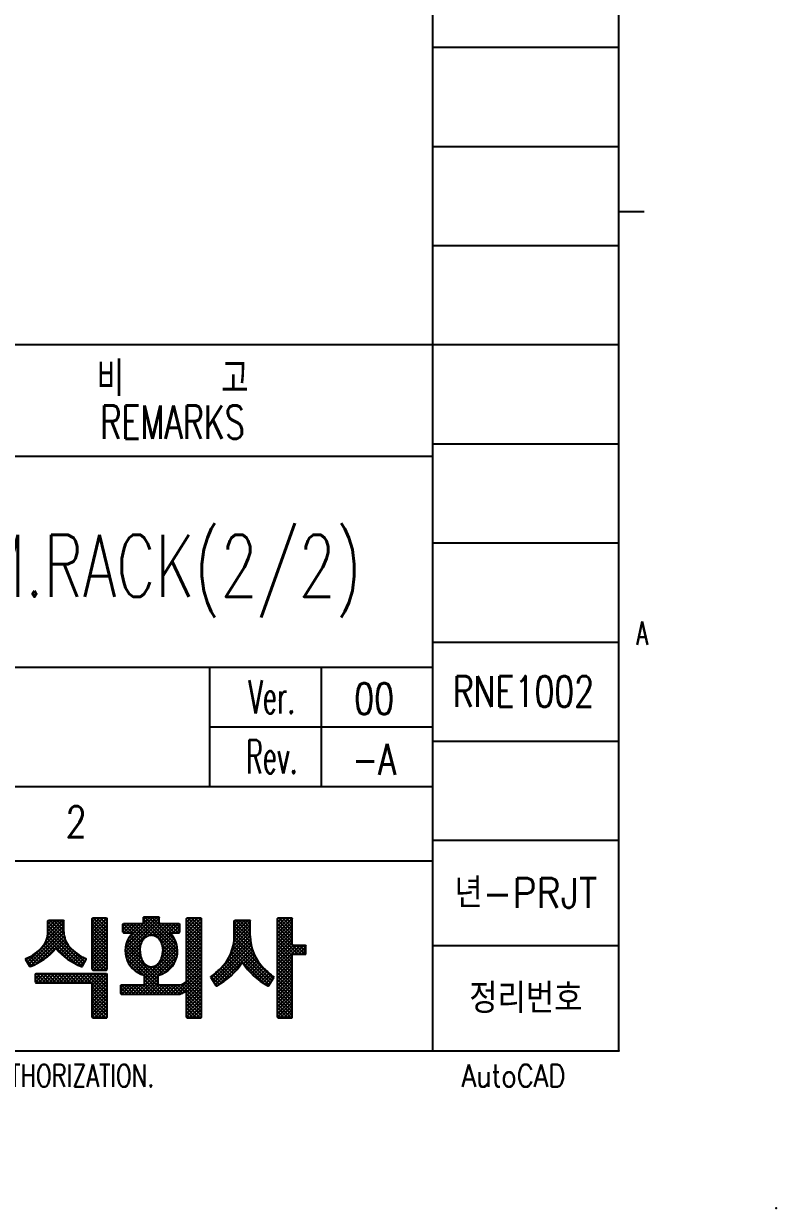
# Model space of a CAD drawing. Extents: x 260 to 819, y -886 to -454.
# Drawn here: x 758.4 to 819.2, y -885.6 to -790 of the extents above; entities that cross this region are included whole.
import ezdxf
from ezdxf.enums import TextEntityAlignment as Align

# ---------------------------------------------------------------- set-up
doc = ezdxf.new("R2010")
doc.units = 0
doc.header["$LTSCALE"] = 150
doc.header["$MEASUREMENT"] = 0
doc.linetypes.add('DASHED', pattern=[0.75, 0.5, -0.25])
doc.layers.get('0').update_dxf_attribs({"color": 6, "linetype": 'CONTINUOUS'})
doc.layers.add('5', color=4, linetype='CONTINUOUS')
doc.styles.get("Standard").update_dxf_attribs({"font": 'romans.shx', "width": 0.8, "bigfont": 'whgtxt.shx'})

# ---------------------------------------------------------------- blocks, each defined once
blk = doc.blocks.new('*H25')
at = {"color": 2, "linetype": 'Continuous'}
for p, q in [((-26.35, 9.379), (-27.542, 10.571)), ((-26.35, 9.662), (-27.421, 10.733)), ((-26.35, 9.945), (-27.138, 10.733)), ((-26.35, 10.228), (-26.855, 10.733)), ((-26.35, 10.511), (-26.572, 10.733)), ((-26.35, 9.097), (-27.542, 10.288)), ((-26.35, 8.814), (-27.542, 10.005)), ((-25.619, 7.8), (-27.542, 9.722)), ((-25.902, 7.8), (-27.542, 9.44)), ((-26.185, 7.8), (-27.542, 9.157)), ((-26.35, 7.682), (-27.542, 8.874)), ((-26.35, 7.399), (-27.542, 8.591)), ((-26.35, 7.117), (-27.542, 8.308)), ((-26.35, 6.834), (-27.542, 8.025)), ((-26.35, 6.551), (-27.542, 7.743)), ((-25.336, 7.8), (-26.069, 8.533)), ((-25.25, 7.997), (-25.786, 8.533)), ((-25.25, 8.279), (-25.504, 8.533)), ((-26.35, 6.268), (-27.542, 7.46)), ((-26.35, 5.985), (-27.542, 7.177)), ((-26.35, 5.702), (-27.542, 6.894)), ((-26.35, 5.42), (-27.542, 6.611)), ((-26.35, 5.137), (-27.542, 6.328)), ((-26.35, 4.854), (-27.542, 6.046)), ((-26.35, 4.571), (-27.542, 5.763)), ((-26.35, 4.288), (-27.542, 5.48)), ((-26.35, 4.005), (-27.542, 5.197)), ((-26.35, 3.723), (-27.542, 4.914)), ((-26.35, 3.44), (-27.542, 4.631)), ((-26.35, 3.157), (-27.542, 4.348)), ((-26.35, 2.874), (-27.542, 4.066)), ((-26.425, 2.667), (-27.542, 3.783)), ((-26.708, 2.667), (-27.542, 3.5)), ((-26.991, 2.667), (-27.542, 3.217)), ((-27.274, 2.667), (-27.542, 2.934))]:
    blk.add_line(p, q, dxfattribs=at)
blk = doc.blocks.new('*H26')
at = {"color": 2, "linetype": 'Continuous'}
for p, q in [((-27.451, 10.733), (-27.542, 10.642)), ((-27.168, 10.733), (-27.542, 10.359)), ((-26.885, 10.733), (-27.542, 10.077)), ((-26.602, 10.733), (-27.542, 9.794)), ((-26.357, 10.695), (-27.542, 9.511)), ((-26.35, 10.42), (-27.542, 9.228)), ((-26.35, 10.137), (-27.542, 8.945)), ((-26.35, 9.854), (-27.542, 8.662)), ((-26.35, 9.571), (-27.542, 8.379)), ((-26.35, 9.288), (-27.542, 8.097)), ((-26.35, 9.005), (-27.542, 7.814)), ((-26.35, 8.723), (-27.542, 7.531)), ((-26.257, 8.533), (-27.542, 7.248)), ((-25.974, 8.533), (-27.542, 6.965)), ((-25.691, 8.533), (-27.542, 6.682)), ((-25.408, 8.533), (-26.141, 7.8)), ((-25.25, 8.408), (-25.859, 7.8)), ((-25.25, 8.125), (-25.576, 7.8)), ((-25.259, 7.834), (-25.284, 7.808)), ((-26.35, 7.591), (-27.542, 6.4)), ((-26.35, 7.308), (-27.542, 6.117)), ((-26.35, 7.025), (-27.542, 5.834)), ((-26.35, 6.743), (-27.542, 5.551)), ((-26.35, 6.46), (-27.542, 5.268)), ((-26.35, 6.177), (-27.542, 4.985)), ((-26.35, 5.894), (-27.542, 4.703)), ((-26.35, 5.611), (-27.542, 4.42)), ((-26.35, 5.328), (-27.542, 4.137)), ((-26.35, 5.046), (-27.542, 3.854)), ((-26.35, 4.763), (-27.542, 3.571)), ((-26.35, 4.48), (-27.542, 3.288)), ((-26.35, 4.197), (-27.542, 3.005)), ((-26.35, 3.914), (-27.542, 2.723)), ((-26.35, 3.631), (-27.315, 2.667)), ((-26.35, 3.349), (-27.032, 2.667)), ((-26.35, 3.066), (-26.749, 2.667)), ((-26.35, 2.783), (-26.466, 2.667))]:
    blk.add_line(p, q, dxfattribs=at)
blk = doc.blocks.new('*H27')
at = {"color": 2, "linetype": 'Continuous'}
for p, q in [((-35.618, 7.899), (-38.358, 10.639)), ((-35.633, 8.197), (-38.26, 10.825)), ((-35.655, 8.502), (-37.978, 10.825)), ((-35.821, 8.951), (-37.695, 10.825)), ((-37.074, 10.487), (-37.412, 10.825)), ((-37.075, 10.77), (-37.129, 10.824)), ((-33.683, 9.358), (-34.875, 10.55)), ((-33.683, 9.641), (-34.775, 10.733)), ((-33.683, 9.924), (-34.492, 10.733)), ((-33.683, 10.207), (-34.209, 10.733)), ((-33.683, 10.49), (-33.926, 10.733)), ((-39.523, 9.541), (-40.008, 10.026)), ((-39.806, 9.541), (-40.008, 9.744)), ((-39.24, 9.541), (-39.967, 10.269)), ((-38.377, 8.962), (-39.69, 10.275)), ((-38.25, 9.117), (-39.407, 10.275)), ((-38.093, 9.243), (-39.125, 10.275)), ((-37.898, 9.331), (-38.842, 10.275)), ((-37.636, 9.352), (-38.559, 10.275)), ((-35.669, 7.668), (-38.358, 10.356)), ((-36.129, 9.541), (-36.862, 10.275)), ((-35.846, 9.541), (-36.579, 10.275)), ((-35.563, 9.541), (-36.296, 10.275)), ((-35.425, 9.686), (-36.013, 10.275)), ((-35.425, 9.969), (-35.731, 10.275)), ((-33.683, 9.076), (-34.875, 10.267)), ((-33.683, 8.793), (-34.875, 9.984)), ((-33.683, 8.51), (-34.875, 9.702)), ((-38.48, 7.367), (-39.733, 8.621)), ((-38.607, 7.778), (-39.657, 8.827)), ((-38.632, 8.085), (-39.58, 9.033)), ((-38.611, 8.347), (-39.462, 9.198)), ((-38.559, 8.577), (-39.339, 9.357)), ((-38.48, 8.782), (-39.215, 9.517)), ((-33.683, 8.227), (-34.875, 9.419)), ((-33.683, 7.944), (-34.875, 9.136)), ((-33.683, 7.661), (-34.875, 8.853)), ((-36.553, 4.592), (-39.81, 7.849)), ((-37.166, 5.488), (-39.803, 8.124)), ((-37.166, 5.771), (-39.789, 8.394)), ((-35.728, 7.443), (-36.882, 8.597)), ((-36.017, 6.884), (-36.84, 7.707)), ((-35.799, 7.232), (-36.808, 8.24)), ((-35.908, 7.058), (-36.804, 7.954)), ((-33.683, 7.379), (-34.875, 8.57)), ((-33.683, 7.096), (-34.875, 8.287)), ((-33.683, 6.813), (-34.875, 8.005)), ((-33.683, 6.53), (-34.875, 7.722)), ((-38.405, 6.161), (-39.711, 7.467)), ((-38.977, 6.45), (-39.424, 6.897)), ((-37.166, 6.053), (-37.945, 6.833)), ((-37.002, 6.172), (-37.627, 6.798)), ((-36.803, 6.256), (-37.413, 6.866)), ((-36.605, 6.341), (-37.242, 6.978)), ((-36.442, 6.461), (-37.103, 7.122)), ((-36.29, 6.591), (-36.991, 7.292)), ((-36.137, 6.722), (-36.902, 7.487)), ((-33.683, 6.247), (-34.875, 7.439)), ((-33.683, 5.964), (-34.875, 7.156)), ((-33.683, 5.682), (-34.875, 6.873)), ((-36.836, 4.592), (-38.266, 6.022)), ((-37.118, 4.592), (-38.266, 5.739)), ((-33.683, 5.399), (-34.875, 6.59)), ((-33.683, 5.116), (-34.875, 6.307)), ((-33.683, 4.833), (-34.875, 6.025)), ((-33.683, 4.55), (-34.875, 5.742)), ((-39.664, 4.592), (-40.191, 5.119)), ((-39.947, 4.592), (-40.191, 4.836)), ((-39.381, 4.592), (-40.115, 5.325)), ((-39.098, 4.592), (-39.832, 5.325)), ((-38.816, 4.592), (-39.549, 5.325)), ((-38.533, 4.592), (-39.266, 5.325)), ((-38.25, 4.592), (-38.983, 5.325)), ((-37.967, 4.592), (-38.7, 5.325)), ((-37.684, 4.592), (-38.417, 5.325)), ((-37.401, 4.592), (-38.266, 5.456)), ((-36.27, 4.592), (-37.003, 5.325)), ((-35.987, 4.592), (-36.72, 5.325)), ((-35.704, 4.592), (-36.438, 5.325)), ((-35.422, 4.592), (-36.155, 5.325)), ((-35.211, 4.664), (-35.872, 5.325)), ((-35.025, 4.761), (-35.589, 5.325)), ((-33.683, 3.702), (-35.335, 5.353)), ((-33.683, 3.984), (-35.133, 5.435)), ((-33.683, 4.267), (-34.957, 5.541)), ((-33.683, 3.419), (-34.875, 4.61)), ((-33.683, 3.136), (-34.875, 4.328)), ((-33.683, 2.853), (-34.875, 4.045)), ((-33.779, 2.667), (-34.875, 3.762)), ((-34.062, 2.667), (-34.875, 3.479)), ((-34.345, 2.667), (-34.875, 3.196)), ((-34.628, 2.667), (-34.875, 2.913))]:
    blk.add_line(p, q, dxfattribs=at)
blk = doc.blocks.new('*H28')
at = {"color": 2, "linetype": 'Continuous'}
for p, q in [((-37.074, 10.726), (-39.81, 7.991)), ((-37.259, 10.825), (-39.795, 8.289)), ((-37.541, 10.825), (-39.726, 8.64)), ((-37.824, 10.825), (-39.502, 9.147)), ((-38.107, 10.825), (-38.358, 10.574)), ((-34.805, 10.733), (-34.875, 10.663)), ((-34.522, 10.733), (-34.875, 10.38)), ((-34.239, 10.733), (-34.875, 10.097)), ((-33.956, 10.733), (-34.875, 9.815)), ((-33.696, 10.71), (-34.875, 9.532)), ((-39.788, 10.275), (-40.008, 10.055)), ((-39.506, 10.275), (-40.008, 9.773)), ((-39.223, 10.275), (-39.955, 9.542)), ((-37.074, 10.443), (-39.781, 7.737)), ((-38.94, 10.275), (-39.673, 9.541)), ((-38.657, 10.275), (-39.39, 9.541)), ((-36.96, 10.275), (-37.906, 9.329)), ((-36.677, 10.275), (-37.605, 9.347)), ((-36.394, 10.275), (-37.394, 9.275)), ((-36.112, 10.275), (-37.227, 9.159)), ((-35.829, 10.275), (-37.091, 9.012)), ((-35.546, 10.275), (-36.982, 8.838)), ((-35.425, 10.113), (-35.996, 9.541)), ((-35.425, 9.83), (-35.713, 9.541)), ((-33.683, 10.44), (-34.875, 9.249)), ((-33.683, 10.158), (-34.875, 8.966)), ((-33.683, 9.875), (-34.875, 8.683)), ((-33.683, 9.592), (-34.875, 8.4)), ((-38.505, 8.73), (-39.723, 7.512)), ((-36.131, 9.406), (-36.896, 8.642)), ((-35.722, 8.684), (-36.893, 7.513)), ((-36.008, 9.247), (-36.834, 8.421)), ((-35.799, 8.89), (-36.81, 7.879)), ((-35.884, 9.088), (-36.803, 8.169)), ((-33.683, 9.309), (-34.875, 8.118)), ((-33.683, 9.026), (-34.875, 7.835)), ((-33.683, 8.743), (-34.875, 7.552)), ((-38.612, 8.34), (-39.664, 7.288)), ((-38.632, 8.037), (-39.558, 7.111)), ((-38.608, 7.779), (-39.449, 6.937)), ((-35.62, 7.938), (-38.966, 4.592)), ((-35.647, 8.476), (-38.266, 5.857)), ((-35.634, 8.207), (-38.266, 5.575)), ((-33.683, 8.461), (-34.875, 7.269)), ((-33.683, 8.178), (-34.875, 6.986)), ((-33.683, 7.895), (-34.875, 6.703)), ((-38.553, 7.551), (-39.34, 6.763)), ((-38.471, 7.349), (-39.189, 6.631)), ((-38.366, 7.172), (-39.037, 6.501)), ((-38.236, 7.019), (-38.884, 6.371)), ((-38.076, 6.896), (-38.69, 6.282)), ((-35.691, 7.584), (-38.683, 4.592)), ((-37.876, 6.813), (-38.491, 6.198)), ((-37.604, 6.802), (-38.295, 6.111)), ((-35.864, 7.128), (-36.686, 6.306)), ((-33.683, 6.764), (-35.855, 4.592)), ((-33.683, 7.612), (-34.875, 6.42)), ((-33.683, 7.329), (-34.875, 6.138)), ((-33.683, 7.046), (-34.875, 5.855)), ((-37.166, 5.826), (-38.401, 4.592)), ((-33.683, 6.481), (-35.572, 4.592)), ((-33.683, 6.198), (-35.222, 4.659)), ((-33.683, 5.915), (-34.875, 4.723)), ((-39.93, 5.325), (-40.191, 5.064)), ((-39.647, 5.325), (-40.191, 4.781)), ((-39.364, 5.325), (-40.098, 4.592)), ((-39.081, 5.325), (-39.815, 4.592)), ((-38.799, 5.325), (-39.532, 4.592)), ((-38.516, 5.325), (-39.249, 4.592)), ((-37.166, 5.543), (-38.118, 4.592)), ((-37.102, 5.325), (-37.835, 4.592)), ((-36.819, 5.325), (-37.552, 4.592)), ((-36.536, 5.325), (-37.269, 4.592)), ((-36.253, 5.325), (-36.986, 4.592)), ((-35.97, 5.325), (-36.703, 4.592)), ((-35.687, 5.325), (-36.421, 4.592)), ((-35.395, 5.334), (-36.138, 4.592)), ((-33.683, 5.632), (-34.875, 4.441)), ((-33.683, 5.349), (-34.875, 4.158)), ((-33.683, 5.066), (-34.875, 3.875)), ((-33.683, 4.784), (-34.875, 3.592)), ((-33.683, 4.501), (-34.875, 3.309)), ((-33.683, 4.218), (-34.875, 3.026)), ((-33.683, 3.935), (-34.875, 2.743)), ((-33.683, 3.652), (-34.669, 2.667)), ((-33.683, 3.369), (-34.386, 2.667)), ((-33.683, 3.087), (-34.103, 2.667)), ((-33.683, 2.804), (-33.82, 2.667))]:
    blk.add_line(p, q, dxfattribs=at)
blk = doc.blocks.new('*H31')
at = {"color": 2, "linetype": 'Continuous'}
for p, q in [((-46.52, 5.508), (-47.066, 6.054)), ((-46.803, 5.508), (-47.066, 5.771)), ((-46.238, 5.508), (-46.971, 6.242)), ((-45.955, 5.508), (-46.688, 6.242)), ((-45.672, 5.508), (-46.405, 6.242)), ((-45.389, 5.508), (-46.122, 6.242)), ((-45.106, 5.508), (-45.839, 6.242)), ((-44.823, 5.508), (-45.557, 6.242)), ((-44.541, 5.508), (-45.274, 6.242)), ((-44.258, 5.508), (-44.991, 6.242)), ((-43.975, 5.508), (-44.708, 6.242)), ((-43.692, 5.508), (-44.425, 6.242)), ((-43.409, 5.508), (-44.142, 6.242)), ((-43.126, 5.508), (-43.86, 6.242)), ((-42.843, 5.508), (-43.577, 6.242)), ((-42.561, 5.508), (-43.294, 6.242)), ((-41.291, 4.521), (-43.011, 6.242)), ((-41.291, 4.804), (-42.728, 6.242)), ((-41.291, 5.087), (-42.445, 6.242)), ((-41.291, 5.37), (-42.163, 6.242)), ((-41.291, 5.653), (-41.88, 6.242)), ((-41.291, 5.936), (-41.597, 6.242)), ((-41.291, 4.239), (-42.483, 5.43)), ((-41.291, 3.956), (-42.483, 5.147)), ((-41.291, 3.673), (-42.483, 4.865)), ((-41.291, 3.39), (-42.483, 4.582)), ((-41.291, 3.107), (-42.483, 4.299)), ((-41.291, 2.824), (-42.483, 4.016)), ((-41.416, 2.667), (-42.483, 3.733)), ((-41.699, 2.667), (-42.483, 3.45)), ((-41.982, 2.667), (-42.483, 3.167)), ((-42.265, 2.667), (-42.483, 2.885))]:
    blk.add_line(p, q, dxfattribs=at)
blk = doc.blocks.new('*H32')
at = {"color": 2, "linetype": 'Continuous'}
for p, q in [((-46.933, 6.242), (-47.066, 6.109)), ((-46.65, 6.242), (-47.066, 5.826)), ((-46.367, 6.242), (-47.06, 5.549)), ((-46.084, 6.242), (-46.818, 5.508)), ((-45.802, 6.242), (-46.535, 5.508)), ((-45.519, 6.242), (-46.252, 5.508)), ((-45.236, 6.242), (-45.969, 5.508)), ((-44.953, 6.242), (-45.686, 5.508)), ((-44.67, 6.242), (-45.403, 5.508)), ((-44.387, 6.242), (-45.121, 5.508)), ((-44.104, 6.242), (-44.838, 5.508)), ((-43.822, 6.242), (-44.555, 5.508)), ((-43.539, 6.242), (-44.272, 5.508)), ((-43.256, 6.242), (-43.989, 5.508)), ((-42.973, 6.242), (-43.706, 5.508)), ((-42.69, 6.242), (-43.424, 5.508)), ((-42.407, 6.242), (-43.141, 5.508)), ((-42.125, 6.242), (-42.858, 5.508)), ((-41.842, 6.242), (-42.575, 5.508)), ((-41.559, 6.242), (-42.483, 5.318)), ((-41.303, 6.215), (-42.483, 5.035)), ((-41.291, 5.944), (-42.483, 4.752)), ((-41.291, 5.661), (-42.483, 4.469)), ((-41.291, 5.378), (-42.483, 4.186)), ((-41.291, 5.095), (-42.483, 3.904)), ((-41.291, 4.812), (-42.483, 3.621)), ((-41.291, 4.53), (-42.483, 3.338)), ((-41.291, 4.247), (-42.483, 3.055)), ((-41.291, 3.964), (-42.483, 2.772)), ((-41.291, 3.681), (-42.305, 2.667)), ((-41.291, 3.398), (-42.022, 2.667)), ((-41.291, 3.115), (-41.74, 2.667)), ((-41.291, 2.832), (-41.457, 2.667))]:
    blk.add_line(p, q, dxfattribs=at)
blk = doc.blocks.new('*H37')
at = {"color": 2, "linetype": 'Continuous'}
for p, q in [((-29.741, 9.377), (-30.914, 10.55)), ((-29.741, 9.66), (-30.631, 10.55)), ((-29.741, 9.942), (-30.349, 10.55)), ((-29.741, 10.225), (-30.066, 10.55)), ((-29.751, 10.518), (-29.773, 10.54)), ((-29.725, 9.077), (-31.025, 10.377)), ((-29.7, 8.77), (-31.025, 10.094)), ((-29.623, 8.409), (-31.025, 9.812)), ((-28.007, 5.662), (-31.07, 8.725)), ((-27.898, 5.836), (-31.049, 8.987)), ((-29.247, 7.468), (-31.028, 9.249)), ((-29.5, 8.003), (-31.025, 9.529)), ((-30.608, 6.849), (-31.414, 7.655)), ((-30.489, 7.013), (-31.33, 7.854)), ((-28.654, 5.46), (-31.246, 8.053)), ((-28.224, 5.314), (-31.178, 8.268)), ((-28.116, 5.488), (-31.123, 8.495)), ((-31.268, 6.095), (-31.994, 6.821)), ((-31.13, 6.24), (-31.862, 6.972)), ((-30.992, 6.385), (-31.733, 7.126)), ((-30.854, 6.529), (-31.624, 7.3)), ((-30.727, 6.686), (-31.516, 7.474)), ((-32.248, 5.378), (-32.885, 6.015)), ((-32.072, 5.485), (-32.727, 6.14)), ((-31.897, 5.592), (-32.571, 6.267)), ((-31.734, 5.713), (-32.419, 6.398)), ((-31.578, 5.839), (-32.271, 6.533)), ((-31.421, 5.965), (-32.126, 6.67)), ((-32.423, 5.271), (-32.667, 5.514))]:
    blk.add_line(p, q, dxfattribs=at)
blk = doc.blocks.new('*H38')
at = {"color": 2, "linetype": 'Continuous'}
for p, q in [((-30.745, 10.55), (-31.025, 10.27)), ((-30.463, 10.55), (-31.025, 9.987)), ((-30.18, 10.55), (-31.025, 9.705)), ((-29.897, 10.55), (-31.025, 9.422)), ((-29.741, 9.574), (-31.234, 8.081)), ((-29.741, 9.857), (-31.129, 8.469)), ((-29.741, 10.139), (-31.062, 8.819)), ((-29.741, 10.422), (-31.038, 9.126)), ((-29.721, 9.029), (-32.886, 5.864)), ((-29.7, 8.767), (-32.777, 5.69)), ((-29.741, 9.291), (-31.444, 7.588)), ((-29.652, 8.531), (-32.668, 5.516)), ((-29.597, 8.304), (-32.559, 5.342)), ((-29.534, 8.084), (-32.228, 5.39)), ((-29.45, 7.885), (-30.296, 7.039)), ((-29.366, 7.686), (-30.177, 6.875)), ((-29.268, 7.502), (-30.058, 6.712)), ((-29.159, 7.327), (-29.934, 6.552)), ((-29.051, 7.153), (-29.796, 6.408)), ((-28.925, 6.996), (-29.658, 6.263)), ((-28.793, 6.845), (-29.52, 6.118)), ((-28.662, 6.694), (-29.37, 5.985)), ((-28.518, 6.554), (-29.213, 5.859)), ((-28.371, 6.418), (-29.057, 5.733)), ((-28.219, 6.288), (-28.897, 5.609)), ((-28.064, 6.16), (-28.722, 5.502)), ((-27.906, 6.035), (-28.546, 5.395)), ((-28.025, 5.634), (-28.371, 5.288))]:
    blk.add_line(p, q, dxfattribs=at)
blk = doc.blocks.new('*H45')
at = {"color": 2, "linetype": 'Continuous'}
for p, q in [((-41.291, 9.33), (-42.483, 10.521)), ((-41.291, 9.613), (-42.411, 10.733)), ((-41.291, 9.895), (-42.129, 10.733)), ((-41.291, 10.178), (-41.846, 10.733)), ((-41.291, 10.461), (-41.563, 10.733)), ((-41.291, 9.047), (-42.483, 10.239)), ((-41.291, 8.764), (-42.483, 9.956)), ((-41.291, 8.481), (-42.483, 9.673)), ((-41.291, 8.198), (-42.483, 9.39)), ((-41.291, 7.916), (-42.483, 9.107)), ((-41.291, 7.633), (-42.483, 8.824)), ((-41.291, 7.35), (-42.483, 8.541)), ((-41.291, 7.067), (-42.483, 8.259)), ((-41.291, 6.784), (-42.483, 7.976)), ((-41.318, 6.528), (-42.483, 7.693)), ((-41.589, 6.517), (-42.483, 7.41)), ((-41.872, 6.517), (-42.483, 7.127)), ((-42.155, 6.517), (-42.483, 6.844)), ((-42.445, 6.524), (-42.476, 6.555))]:
    blk.add_line(p, q, dxfattribs=at)
blk = doc.blocks.new('*H46')
at = {"color": 2, "linetype": 'Continuous'}
for p, q in [((-42.159, 10.733), (-42.483, 10.409)), ((-41.876, 10.733), (-42.483, 10.126)), ((-41.593, 10.733), (-42.483, 9.843)), ((-41.321, 10.722), (-42.483, 9.56)), ((-42.451, 10.723), (-42.473, 10.702)), ((-41.291, 10.469), (-42.483, 9.278)), ((-41.291, 10.186), (-42.483, 8.995)), ((-41.291, 9.904), (-42.483, 8.712)), ((-41.291, 9.621), (-42.483, 8.429)), ((-41.291, 9.338), (-42.483, 8.146)), ((-41.291, 9.055), (-42.483, 7.863)), ((-41.291, 8.772), (-42.483, 7.581)), ((-41.291, 8.489), (-42.483, 7.298)), ((-41.291, 8.206), (-42.483, 7.015)), ((-41.291, 7.924), (-42.483, 6.732)), ((-41.291, 7.641), (-42.415, 6.517)), ((-41.291, 7.358), (-42.132, 6.517)), ((-41.291, 7.075), (-41.85, 6.517)), ((-41.291, 6.792), (-41.567, 6.517))]:
    blk.add_line(p, q, dxfattribs=at)
blk = doc.blocks.new('*H47')
at = {"color": 2, "linetype": 'Continuous'}
for p, q in [((-44.748, 9.393), (-45.905, 10.55)), ((-44.774, 9.702), (-45.622, 10.55)), ((-44.774, 9.985), (-45.339, 10.55)), ((-44.774, 10.267), (-45.056, 10.55)), ((-43.303, 6.817), (-46.062, 9.575)), ((-44.666, 9.028), (-46.057, 10.419)), ((-43.091, 7.17), (-46.057, 10.136)), ((-43.194, 6.99), (-46.057, 9.854)), ((-45.645, 8.027), (-46.312, 8.694)), ((-45.504, 8.169), (-46.219, 8.884)), ((-44.456, 7.404), (-46.142, 9.09)), ((-43.776, 7.007), (-46.092, 9.323)), ((-46.763, 7.165), (-47.32, 7.722)), ((-46.588, 7.273), (-47.155, 7.84)), ((-46.413, 7.381), (-46.99, 7.958)), ((-46.25, 7.501), (-46.835, 8.086)), ((-46.093, 7.626), (-46.692, 8.226)), ((-45.935, 7.751), (-46.55, 8.366)), ((-45.786, 7.885), (-46.427, 8.526)), ((-47.327, 6.88), (-47.863, 7.417)), ((-47.134, 6.97), (-47.692, 7.528)), ((-46.941, 7.06), (-47.504, 7.623)), ((-42.988, 7.35), (-43.193, 7.555))]:
    blk.add_line(p, q, dxfattribs=at)
blk = doc.blocks.new('*H48')
at = {"color": 2, "linetype": 'Continuous'}
for p, q in [((-44.888, 10.55), (-46.089, 9.348)), ((-45.736, 10.55), (-46.057, 10.228)), ((-45.453, 10.55), (-46.057, 9.945)), ((-45.17, 10.55), (-46.057, 9.663)), ((-46.031, 10.538), (-46.046, 10.523)), ((-44.774, 10.097), (-47.726, 7.145)), ((-44.774, 9.814), (-47.623, 6.965)), ((-44.774, 10.38), (-46.189, 8.965)), ((-44.766, 9.54), (-47.497, 6.809)), ((-44.735, 9.288), (-46.982, 7.041)), ((-44.679, 9.061), (-46.197, 7.543)), ((-44.601, 8.856), (-45.308, 8.149)), ((-44.503, 8.671), (-45.167, 8.008)), ((-44.388, 8.503), (-45.026, 7.866)), ((-44.262, 8.346), (-44.875, 7.734)), ((-44.119, 8.207), (-44.717, 7.609)), ((-43.976, 8.067), (-44.559, 7.484)), ((-43.819, 7.941), (-44.394, 7.366)), ((-43.654, 7.823), (-44.22, 7.258)), ((-43.489, 7.705), (-44.045, 7.15)), ((-47.56, 7.595), (-47.829, 7.325)), ((-43.302, 7.61), (-43.864, 7.048)), ((-43.114, 7.515), (-43.671, 6.958)), ((-42.978, 7.368), (-43.478, 6.868))]:
    blk.add_line(p, q, dxfattribs=at)
blk = doc.blocks.new('ansi-c')
at = {"color": 5, "linetype": 'Continuous'}
for p, q in [((462.001, 358.063), (462.001, 764.463)), ((477.001, 358.063), (477.001, 764.463)), ((462.001, 439.063), (477.001, 439.063)), ((462.001, 423.063), (477.001, 423.063)), ((283.501, 415.063), (462.001, 415.063)), ((462.001, 407.063), (477.001, 407.063)), ((283.501, 406.063), (462.001, 406.063)), ((462.001, 391.063), (477.001, 391.063)), ((462.001, 375.063), (477.001, 375.063)), ((-56.399, 358.063), (477.001, 358.063))]:
    blk.add_line(p, q, dxfattribs=at)
at = {"color": 210, "linetype": 'Continuous'}
for p, q in [((462.001, 431.063), (477.001, 431.063)), ((477.001, 425.797), (479.053, 425.797)), ((462.001, 415.063), (477.001, 415.063)), ((462.001, 399.063), (477.001, 399.063)), ((346.501, 389.047), (462.001, 389.047)), ((444.001, 379.397), (444.001, 389.047)), ((453.001, 379.397), (453.001, 389.047)), ((444.001, 384.222), (462.001, 384.222)), ((462.001, 383.063), (477.001, 383.063)), ((346.501, 379.397), (462.001, 379.397)), ((442.001, 379.397), (447.001, 379.397)), ((321.501, 373.397), (462.001, 373.397)), ((462.001, 366.563), (477.001, 366.563))]:
    blk.add_line(p, q, dxfattribs=at)
at = {"color": 7, "linetype": 'Continuous'}
for p, q in [((430.944, 368.558), (430.96, 368.597)), ((430.944, 367.674), (430.944, 368.558)), ((430.96, 368.597), (430.999, 368.613)), ((430.999, 368.613), (431.585, 368.613)), ((431.585, 368.613), (432.172, 368.613)), ((432.172, 368.613), (432.211, 368.597)), ((432.211, 368.597), (432.227, 368.558)), ((432.227, 367.674), (432.227, 368.558)), ((434.518, 368.741), (434.535, 368.78)), ((434.518, 364.635), (434.518, 368.741)), ((434.535, 368.78), (434.573, 368.796)), ((434.573, 368.796), (435.655, 368.796)), ((435.655, 368.796), (435.694, 368.78)), ((435.694, 368.78), (435.71, 368.741)), ((435.71, 364.635), (435.71, 368.741)), ((436.993, 368.283), (437.009, 368.322)), ((436.993, 367.66), (436.993, 368.283)), ((437.009, 368.322), (437.048, 368.338)), ((437.048, 368.338), (438.588, 368.338)), ((438.588, 368.338), (438.627, 368.354)), ((438.627, 368.354), (438.643, 368.393)), ((438.643, 368.833), (438.659, 368.872)), ((438.643, 368.393), (438.643, 368.833)), ((438.659, 368.872), (438.698, 368.888)), ((438.698, 368.888), (439.872, 368.888)), ((439.872, 368.888), (439.91, 368.872)), ((439.91, 368.872), (439.927, 368.833)), ((439.927, 368.393), (439.927, 368.833)), ((439.927, 368.393), (439.943, 368.354)), ((439.943, 368.354), (439.982, 368.338)), ((439.982, 368.338), (441.521, 368.338)), ((441.521, 368.338), (441.56, 368.322)), ((441.56, 368.322), (441.576, 368.283)), ((441.576, 367.66), (441.576, 368.283)), ((442.126, 368.741), (442.143, 368.78)), ((442.126, 363.689), (442.126, 368.741)), ((442.143, 368.78), (442.181, 368.796)), ((442.181, 368.796), (443.263, 368.796)), ((443.263, 368.796), (443.302, 368.78)), ((443.302, 368.78), (443.318, 368.741)), ((443.318, 360.785), (443.318, 368.741)), ((445.976, 368.558), (445.992, 368.597)), ((445.976, 367.352), (445.976, 368.558)), ((445.992, 368.597), (446.031, 368.613)), ((446.031, 368.613), (447.205, 368.613)), ((447.205, 368.613), (447.243, 368.597)), ((447.243, 368.597), (447.26, 368.558)), ((447.26, 367.352), (447.26, 368.558)), ((449.459, 368.741), (449.476, 368.78)), ((449.459, 360.785), (449.459, 368.741)), ((449.476, 368.78), (449.514, 368.796)), ((449.514, 368.796), (450.596, 368.796)), ((450.596, 368.796), (450.635, 368.78)), ((450.635, 368.78), (450.651, 368.741)), ((450.651, 366.651), (450.651, 368.741)), ((436.993, 367.66), (437.009, 367.621)), ((437.009, 367.621), (437.048, 367.605)), ((437.048, 367.605), (437.805, 367.605)), ((438.669, 367.089), (438.703, 367.13)), ((438.703, 367.13), (438.739, 367.169)), ((438.739, 367.169), (438.776, 367.205)), ((438.776, 367.205), (438.813, 367.239)), ((438.813, 367.239), (438.853, 367.27)), ((438.853, 367.27), (438.893, 367.298)), ((438.893, 367.298), (438.934, 367.324)), ((438.934, 367.324), (438.976, 367.346)), ((438.976, 367.346), (439.019, 367.366)), ((439.019, 367.366), (439.062, 367.383)), ((439.062, 367.383), (439.106, 367.397)), ((439.106, 367.397), (439.151, 367.408)), ((439.151, 367.408), (439.194, 367.415)), ((439.194, 367.415), (439.239, 367.42)), ((439.239, 367.42), (439.284, 367.421)), ((439.284, 367.421), (439.329, 367.42)), ((439.329, 367.42), (439.374, 367.415)), ((439.374, 367.415), (439.419, 367.408)), ((439.419, 367.408), (439.463, 367.397)), ((439.463, 367.397), (439.508, 367.383)), ((439.508, 367.383), (439.551, 367.366)), ((439.551, 367.366), (439.593, 367.346)), ((439.593, 367.346), (439.636, 367.324)), ((439.636, 367.324), (439.677, 367.298)), ((439.677, 367.298), (439.717, 367.27)), ((439.717, 367.27), (439.756, 367.239)), ((439.756, 367.239), (439.794, 367.205)), ((439.794, 367.205), (439.831, 367.169)), ((439.831, 367.169), (439.867, 367.13)), ((439.867, 367.13), (439.901, 367.089)), ((440.765, 367.605), (441.521, 367.605)), ((441.521, 367.605), (441.56, 367.621)), ((441.56, 367.621), (441.576, 367.66)), ((438.368, 366.138), (438.369, 366.201)), ((438.369, 366.201), (438.373, 366.264)), ((438.373, 366.264), (438.378, 366.326)), ((438.378, 366.326), (438.386, 366.388)), ((438.386, 366.388), (438.396, 366.45)), ((438.396, 366.45), (438.408, 366.511)), ((438.408, 366.511), (438.422, 366.57)), ((438.422, 366.57), (438.438, 366.629)), ((438.438, 366.629), (438.456, 366.687)), ((438.456, 366.687), (438.477, 366.743)), ((438.477, 366.743), (438.498, 366.798)), ((438.498, 366.798), (438.523, 366.851)), ((438.523, 366.851), (438.548, 366.903)), ((438.548, 366.903), (438.577, 366.952)), ((438.577, 366.952), (438.606, 367)), ((438.606, 367), (438.637, 367.046)), ((438.637, 367.046), (438.669, 367.089)), ((439.901, 367.089), (439.933, 367.046)), ((439.933, 367.046), (439.964, 367)), ((439.964, 367), (439.993, 366.952)), ((439.993, 366.952), (440.021, 366.903)), ((440.021, 366.903), (440.047, 366.851)), ((440.047, 366.851), (440.071, 366.798)), ((440.071, 366.798), (440.093, 366.743)), ((440.093, 366.743), (440.113, 366.687)), ((440.113, 366.687), (440.132, 366.629)), ((440.132, 366.629), (440.148, 366.57)), ((440.148, 366.57), (440.162, 366.511)), ((440.162, 366.511), (440.174, 366.45)), ((440.174, 366.45), (440.184, 366.388)), ((440.184, 366.388), (440.192, 366.326)), ((440.192, 366.326), (440.197, 366.264)), ((440.197, 366.264), (440.201, 366.201)), ((440.201, 366.201), (440.202, 366.138)), ((450.651, 366.651), (450.667, 366.613)), ((450.667, 366.613), (450.706, 366.596)), ((450.706, 366.596), (451.696, 366.596)), ((451.696, 366.596), (451.735, 366.58)), ((451.735, 366.58), (451.751, 366.541)), ((451.751, 365.918), (451.751, 366.541)), ((429.137, 365.487), (429.168, 365.52)), ((429.137, 365.487), (429.142, 365.442)), ((429.142, 365.442), (429.453, 364.896)), ((433.717, 364.896), (434.029, 365.442)), ((434.002, 365.52), (434.033, 365.487)), ((434.029, 365.442), (434.033, 365.487)), ((438.368, 366.138), (438.369, 366.075)), ((438.369, 366.075), (438.373, 366.012)), ((438.373, 366.012), (438.378, 365.95)), ((438.378, 365.95), (438.386, 365.888)), ((438.386, 365.888), (438.396, 365.826)), ((438.396, 365.826), (438.408, 365.766)), ((438.408, 365.766), (438.422, 365.706)), ((438.422, 365.706), (438.438, 365.647)), ((438.438, 365.647), (438.456, 365.589)), ((438.456, 365.589), (438.477, 365.533)), ((438.477, 365.533), (438.498, 365.478)), ((438.498, 365.478), (438.523, 365.425)), ((438.523, 365.425), (438.548, 365.374)), ((438.548, 365.374), (438.577, 365.324)), ((438.577, 365.324), (438.606, 365.276)), ((438.606, 365.276), (438.637, 365.231)), ((438.637, 365.231), (438.669, 365.187)), ((439.901, 365.187), (439.933, 365.231)), ((439.933, 365.231), (439.964, 365.276)), ((439.964, 365.276), (439.993, 365.324)), ((439.993, 365.324), (440.021, 365.374)), ((440.021, 365.374), (440.047, 365.425)), ((440.047, 365.425), (440.071, 365.478)), ((440.071, 365.478), (440.093, 365.533)), ((440.093, 365.533), (440.113, 365.589)), ((440.113, 365.589), (440.132, 365.647)), ((440.132, 365.647), (440.148, 365.706)), ((440.148, 365.706), (440.162, 365.766)), ((440.162, 365.766), (440.174, 365.826)), ((440.174, 365.826), (440.184, 365.888)), ((440.184, 365.888), (440.192, 365.95)), ((440.192, 365.95), (440.197, 366.012)), ((440.197, 366.012), (440.201, 366.075)), ((440.201, 366.075), (440.202, 366.138)), ((450.651, 365.808), (450.667, 365.847)), ((450.651, 360.785), (450.651, 365.808)), ((450.667, 365.847), (450.706, 365.863)), ((450.706, 365.863), (451.696, 365.863)), ((451.696, 365.863), (451.735, 365.879)), ((451.735, 365.879), (451.751, 365.918)), ((429.453, 364.896), (429.483, 364.872)), ((429.483, 364.872), (429.521, 364.872)), ((429.935, 364.25), (429.951, 364.289)), ((429.935, 363.627), (429.935, 364.25)), ((429.951, 364.289), (429.99, 364.305)), ((429.99, 364.305), (435.655, 364.305)), ((433.649, 364.872), (433.687, 364.872)), ((433.687, 364.872), (433.717, 364.896)), ((434.518, 364.635), (434.535, 364.596)), ((434.535, 364.596), (434.573, 364.58)), ((434.573, 364.58), (435.655, 364.58)), ((435.655, 364.58), (435.694, 364.596)), ((435.655, 364.305), (435.694, 364.289)), ((435.694, 364.596), (435.71, 364.635)), ((435.694, 364.289), (435.71, 364.25)), ((435.71, 360.785), (435.71, 364.25)), ((438.669, 365.187), (438.703, 365.146)), ((438.703, 365.146), (438.739, 365.107)), ((438.739, 365.107), (438.776, 365.071)), ((438.776, 365.071), (438.813, 365.037)), ((438.813, 365.037), (438.853, 365.006)), ((438.853, 365.006), (438.893, 364.978)), ((438.893, 364.978), (438.934, 364.953)), ((438.934, 364.953), (438.976, 364.93)), ((438.976, 364.93), (439.019, 364.91)), ((439.019, 364.91), (439.062, 364.893)), ((439.062, 364.893), (439.106, 364.88)), ((439.106, 364.88), (439.151, 364.869)), ((439.151, 364.869), (439.194, 364.861)), ((439.194, 364.861), (439.239, 364.856)), ((439.239, 364.856), (439.284, 364.855)), ((439.284, 364.855), (439.329, 364.856)), ((439.329, 364.856), (439.374, 364.861)), ((439.374, 364.861), (439.419, 364.869)), ((439.419, 364.869), (439.463, 364.88)), ((439.463, 364.88), (439.508, 364.893)), ((439.508, 364.893), (439.551, 364.91)), ((439.551, 364.91), (439.593, 364.93)), ((439.593, 364.93), (439.636, 364.953)), ((439.636, 364.953), (439.677, 364.978)), ((439.677, 364.978), (439.717, 365.006)), ((439.717, 365.006), (439.756, 365.037)), ((439.756, 365.037), (439.794, 365.071)), ((439.794, 365.071), (439.831, 365.107)), ((439.831, 365.107), (439.867, 365.146)), ((439.867, 365.146), (439.901, 365.187)), ((429.935, 363.627), (429.951, 363.588)), ((429.951, 363.588), (429.99, 363.572)), ((429.99, 363.572), (434.463, 363.572)), ((434.463, 363.572), (434.502, 363.556)), ((434.502, 363.556), (434.518, 363.517)), ((434.518, 360.785), (434.518, 363.517)), ((436.81, 363.333), (436.826, 363.372)), ((436.81, 362.71), (436.81, 363.333)), ((436.826, 363.372), (436.865, 363.388)), ((436.865, 363.388), (438.68, 363.388)), ((438.68, 363.388), (438.719, 363.404)), ((438.694, 364.183), (438.723, 364.163)), ((438.719, 363.404), (438.735, 363.443)), ((438.723, 364.163), (438.735, 364.129)), ((438.735, 363.443), (438.735, 364.129)), ((439.835, 364.129), (439.846, 364.163)), ((439.835, 363.443), (439.835, 364.129)), ((439.835, 363.443), (439.851, 363.404)), ((439.846, 364.163), (439.876, 364.183)), ((439.851, 363.404), (439.89, 363.388)), ((439.89, 363.388), (441.576, 363.388)), ((442.106, 363.646), (442.121, 363.666)), ((442.121, 363.666), (442.126, 363.689)), ((444.071, 364.026), (444.092, 364.06)), ((444.071, 364.026), (444.078, 363.987)), ((444.078, 363.987), (444.483, 363.34)), ((444.483, 363.34), (444.515, 363.316)), ((444.515, 363.316), (444.555, 363.32)), ((448.681, 363.32), (448.721, 363.316)), ((448.721, 363.316), (448.753, 363.34)), ((448.753, 363.34), (449.158, 363.987)), ((449.144, 364.06), (449.165, 364.026)), ((449.158, 363.987), (449.165, 364.026)), ((436.81, 362.71), (436.826, 362.671)), ((436.826, 362.671), (436.865, 362.655)), ((436.865, 362.655), (441.576, 362.655)), ((442.04, 362.863), (442.097, 362.867)), ((442.097, 362.867), (442.126, 362.818)), ((442.126, 360.785), (442.126, 362.818)), ((434.518, 360.785), (434.535, 360.746)), ((434.535, 360.746), (434.573, 360.73)), ((434.573, 360.73), (435.655, 360.73)), ((435.655, 360.73), (435.694, 360.746)), ((435.694, 360.746), (435.71, 360.785)), ((442.126, 360.785), (442.143, 360.746)), ((442.143, 360.746), (442.181, 360.73)), ((442.181, 360.73), (443.263, 360.73)), ((443.263, 360.73), (443.302, 360.746)), ((443.302, 360.746), (443.318, 360.785)), ((449.459, 360.785), (449.476, 360.746)), ((449.476, 360.746), (449.514, 360.73)), ((449.514, 360.73), (450.596, 360.73)), ((450.596, 360.73), (450.635, 360.746)), ((450.635, 360.746), (450.651, 360.785))]:
    blk.add_line(p, q, dxfattribs=at)
for centre, radius, start, end in [((429.11, 367.674), 1.833, 318.76109, 0), ((434.06, 367.674), 1.833, 180, 221.23891), ((439.194, 366.139), 2.02, 133.47237, 255.63891), ((439.375, 366.139), 2.02, 284.36109, 46.52763), ((442.31, 367.352), 3.667, 314.33906, 0), ((450.926, 367.352), 3.667, 180, 225.66094), ((427.804, 368.819), 3.57, 292.46368, 318.76109), ((427.52, 369.917), 5.427, 291.64218, 318.51095), ((435.651, 369.917), 5.427, 221.48905, 248.35782), ((435.366, 368.819), 3.57, 221.23891, 247.53632), ((442.035, 368.124), 5.425, 297.68111, 327.65256), ((451.201, 368.124), 5.425, 212.34744, 242.31889), ((439.331, 370.4), 7.929, 306.90343, 314.33906), ((453.905, 370.4), 7.929, 225.66094, 233.09657), ((441.271, 364.687), 1.334, 283.2444, 308.74364), ((441.271, 363.954), 1.334, 283.2444, 305.19008)]:
    blk.add_arc(centre, radius, start, end, dxfattribs=at)
for p in [(477.001, 358.063), (489.701, 345.363), (489.701, 345.363)]:
    blk.add_point(p, dxfattribs=at)
for name in ['*H47', '*H48', '*H45', '*H46', '*H27', '*H28', '*H38', '*H37', '*H25', '*H26', '*H31', '*H32']:
    blk.add_blockref(name, (477.001, 358.063), dxfattribs=at)
at = {"color": 130, "linetype": 'Continuous'}
for s, height, width, p in [('비     고', 2.8, 0.75, (441.001, 412.313)), ('REMARKS', 2.7, 0.700519, (441.001, 408.813)), ('A', 1.9, 0.655684, (478.893, 391.775)), ('Ver.', 2.7, 0.55237, (449.001, 386.634)), ('Rev.', 2.7, 0.55237, (449.001, 381.809)), ('년-PRJT', 2.4, 0.9, (469.501, 370.813)), ('정리번호', 2.4, 0.9, (469.501, 362.313)), ('AutoCAD', 1.8, 0.848667, (468.501, 356.063))]:
    blk.add_text(s, height=height, dxfattribs=dict(at, width=width)).set_placement(p, align=Align.MIDDLE_CENTER)
at = {"color": 210, "linetype": 'Continuous', "width": 0.74}
blk.add_text('본 도면은 당사 재산으로서 허가없이 무단복사/배포 금지함.  PROPERTY OF ISSUING ENTITY. CANNOT BE DISTRIBUTED OR REPRODUCED WITHOUT AUTHORIZATION.', height=1.8, dxfattribs=at).set_placement((307.001, 356.063), align=Align.MIDDLE_LEFT)

msp = doc.modelspace()

# ---------------------------------------------------------------- block references
at = {"linetype": 'DASHED'}
msp.add_blockref('ansi-c', (329.46, -1230.96), dxfattribs=at)
msp.add_blockref('ansi-c', (329.46, -1230.96), dxfattribs=at)

# ---------------------------------------------------------------- texts
at = {"color": 210, "linetype": 'Continuous', "width": 0.75}
for s, p in [('RNE1002', (798.764, -843.888)), ('00', (786.715, -844.467)), ('-A', (786.715, -849.367))]:
    msp.add_text(s, height=2.5, dxfattribs=at).set_placement(p, align=Align.MIDDLE_CENTER)
at = {"layer": '5', "color": 3, "width": 0.7}
msp.add_text('PIN ARRANGEMENT,COMM.RACK(2/2)', height=5, dxfattribs=at).set_placement((742.965, -833.745), align=Align.MIDDLE_CENTER)
at = {"layer": '5', "color": 4, "width": 0.8}
msp.add_text('2', height=2.5, dxfattribs=at).set_placement((761.824, -854.406), align=Align.MIDDLE_LEFT)

doc.saveas('drawing.dxf')
